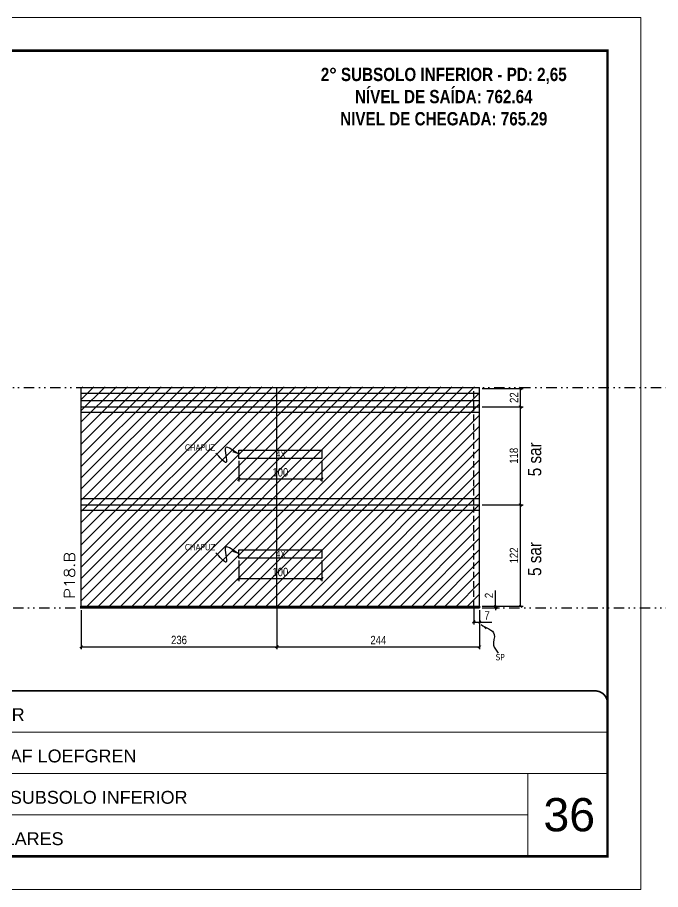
# Model space of a CAD drawing. Extents: x 13513 to 27878, y -21631 to 6985.
# Drawn here: x 19903 to 20677, y -3254 to -2204 of the extents above; entities that cross this region are included whole.
import ezdxf

# ---------------------------------------------------------------- set-up
doc = ezdxf.new("R2010")
doc.units = 0
for name, pattern in [('CONTINUO', [0]), ('DASHED', [0.75, 0.5, -0.25]), ('DIVIDE2', [0.625, 0.25, -0.125, 0, -0.125, 0, -0.125]), ('HIDDEN', [0.375, 0.25, -0.125])]:
    doc.linetypes.add(name, pattern=pattern)
for name, color, linetype, lineweight in [('CARIMBO', 255, 'Continuous', 9), ('Folhas', 255, 'Continuous', 9), ('Hachura', 251, 'Continuous', 9), ('SARRAFO DE PRESSAO', 251, 'DASHED', 9), ('Texto Seção', 7, 'Continuous', 15)]:
    doc.layers.add(name, color=color, linetype=linetype, lineweight=lineweight)
for name, color, linetype in [('COTA', 241, 'Continuous'), ('NOMENCLATURA', 7, 'Continuous'), ('Nível', 160, 'Continuous'), ('Painéis', 200, 'Continuous'), ('SARR_2.2x10', 60, 'Continuous'), ('SARR_2.2x7', 40, 'Continuous'), ('Sarrafo de Pressão', 42, 'HIDDEN'), ('texto', 7, 'Continuous')]:
    doc.layers.add(name, color=color, linetype=linetype)
doc.styles.add('ARIAL', font='arial.ttf')
doc.styles.add('ARIAL_NARROW', font='ARIALN.TTF', dxfattribs={"height": 0.2})
doc.styles.add('COTA TECNICA', font='techl___.ttf', dxfattribs={"height": 10})
doc.styles.add('COTA TECNICA-50', font='techl___.ttf', dxfattribs={"height": 10})
doc.styles.add('REGUA-120', font='ROMANS.shx', dxfattribs={"height": 15})
doc.styles.add('ROMANC', font='techb___.ttf', dxfattribs={"height": 2.5})
doc.styles.get("Standard").update_dxf_attribs({"font": 'arial.ttf'})
doc.styles.add('Tecnologia', font='')
doc.styles.get('Tecnologia').set_extended_font_data('Forgotten Futurist')
doc.dimstyles.new('COTA PAINEL-50', dxfattribs={"dimtxt": 10, "dimasz": 3, "dimexe": 3, "dimexo": 3, "dimgap": 3, "dimtad": 1, "dimdec": 1, "dimzin": 12, "dimdsep": 46, "dimtxsty": 'COTA TECNICA-50', "dimblk1": 'OBLIQUE', "dimblk2": 'OBLIQUE', "dimsah": 1, "dimcen": 0.9, "dimclrd": 4, "dimclre": 4, "dimclrt": 240, "dimadec": 1, "dimazin": 3, "dimtfac": 1, "dimtdec": 1, "dimtmove": 0, "dimatfit": 3, "dimfxl": 1, "dimtolj": 1, "dimtzin": 12, "dimarcsym": 0})
doc.dimstyles.new('PAINEL', dxfattribs={"dimtxt": 10, "dimasz": 3, "dimexe": 3, "dimexo": 3, "dimgap": 3, "dimtad": 1, "dimdec": 1, "dimzin": 12, "dimdsep": 46, "dimtxsty": 'COTA TECNICA', "dimblk1": 'OBLIQUE', "dimblk2": 'OBLIQUE', "dimsah": 1, "dimcen": 0.9, "dimclrd": 4, "dimclre": 4, "dimclrt": 240, "dimadec": 1, "dimazin": 3, "dimtfac": 1, "dimtdec": 1, "dimtmove": 0, "dimatfit": 3, "dimfxl": 1, "dimtolj": 1, "dimtzin": 12, "dimarcsym": 0})
doc.dimstyles.get("Standard").update_dxf_attribs({"dimtxt": 0.18, "dimasz": 0.18, "dimexe": 0.18, "dimexo": 0.0625, "dimgap": 0.09, "dimtad": 0, "dimtih": 1, "dimtoh": 1, "dimdec": 4, "dimzin": 0, "dimdsep": 46, "dimtxsty": 'Standard', "dimcen": 0.09, "dimadec": 0, "dimazin": 0, "dimtfac": 1, "dimtdec": 4, "dimtofl": 0, "dimtmove": 0, "dimatfit": 3, "dimfxl": 1, "dimtolj": 1, "dimtzin": 0, "dimarcsym": 0})

# ---------------------------------------------------------------- blocks, each defined once
blk = doc.blocks.new('9999999999')
at = {"color": 30, "linetype": 'CONTINUO'}
for p, q in [((98564.6, 34230.2), (98564.6, 34429.4)), ((98564.6, 34379.6), (99584, 34379.6)), ((98564.6, 34329.8), (99488, 34329.8)), ((99584, 34329.8), (99488, 34329.8)), ((99488, 34329.8), (99488, 34230.2)), ((98564.6, 34280), (99488, 34280))]:
    blk.add_line(p, q, dxfattribs=at)
at = {"color": 30, "linetype": 'CONTINUO', "const_width": 2}
blk.add_lwpolyline([(99584, 34230.2), (99584, 34414.4, 0.414214), (99569, 34429.4), (98229, 34429.4, 0.414214), (98214, 34414.4), (98214, 34245.2, 0.414214), (98229, 34230.2), (99584, 34230.2)], format="xyb", dxfattribs=at)
at = {"layer": 'Folhas'}
blk.add_lwpolyline([(98139, 34190.2), (99624, 34190.2), (99624, 35240.2), (98139, 35240.2)], close=True, dxfattribs=at)
at = {"layer": 'Folhas', "color": 30, "const_width": 3}
blk.add_lwpolyline([(98214, 34230.2), (99584, 34230.2), (99584, 35200.2), (98214, 35200.2)], close=True, dxfattribs=at)
at = {"color": 7, "linetype": 'Continuous', "ltscale": 5, "style": 'ARIAL'}
for s, height, p in [('SKR', 15.48, (98837.7, 34393.1)), ('LEAF LOEFGREN', 15.483, (98837.7, 34343.3)), ('2° SUBSOLO INFERIOR', 15.483, (98837.7, 34293.5)), ('NOVA SISTEMAS CONSTRUTIVOS', 11.059, (98263.2, 34267.2)), ('PILARES', 15.48, (98837.7, 34243.7))]:
    blk.add_text(s, height=height, dxfattribs=at).set_placement(p)
at = {"layer": 'Folhas', "color": 7, "style": 'Tecnologia', "width": 1.5}
for s, p in [('CLIENTE:', (98573.7, 34397.2)), ('OBRA:', (98573.7, 34347.3)), ('PAVIMENTO:', (98573.7, 34297.5)), ('PROJETO:', (98573.7, 34247.7))]:
    blk.add_text(s, height=14, dxfattribs=at).set_placement(p)
blk = doc.blocks.new('_Oblique')
at = {"color": 0, "linetype": 'ByBlock', "lineweight": -2}
blk.add_line((-0.5, -0.5), (0.5, 0.5), dxfattribs=at)
blk = doc.blocks.new('*D1855')
at = {"layer": 'COTA', "color": 4, "lineweight": -2, "transparency": 16777216}
for p, q in [((20452.5, -2915.6), (20452.5, -2934.8)), ((20459.5, -2917.6), (20459.5, -2934.8)), ((20452.5, -2931.8), (20459.5, -2931.8)), ((20459.5, -2931.8), (20474.2, -2931.8))]:
    blk.add_line(p, q, dxfattribs=at)
at = {"layer": 'Defpoints', "color": 0, "transparency": 16777216}
for p in [(20452.5, -2912.6), (20459.5, -2914.6), (20459.5, -2931.8)]:
    blk.add_point(p, dxfattribs=at)
at = {"layer": 'COTA', "color": 4, "lineweight": -2, "transparency": 16777216, "xscale": 3, "yscale": 3, "zscale": 3, "rotation": 180}
blk.add_blockref('_Oblique', (20452.5, -2931.8), dxfattribs=at)
at = {"layer": 'COTA', "color": 4, "lineweight": -2, "transparency": 16777216, "xscale": 3, "yscale": 3, "zscale": 3}
blk.add_blockref('_Oblique', (20459.5, -2931.8), dxfattribs=at)
at = {"layer": 'COTA', "color": 240, "transparency": 16777216, "insert": (20468.4, -2923.8), "char_height": 10, "attachment_point": 5, "style": 'COTA TECNICA-50'}
blk.add_mtext('\\A1;7', dxfattribs=at)
blk = doc.blocks.new('*D1856')
at = {"layer": 'COTA', "color": 4, "lineweight": -2, "transparency": 16777216}
for p, q in [((20478.7, -2912.6), (20478.7, -2893.8)), ((20462.5, -2912.6), (20481.7, -2912.6)), ((20462.5, -2914.6), (20481.7, -2914.6)), ((20478.7, -2914.6), (20478.7, -2912.6)), ((20478.7, -2914.6), (20478.7, -2917.6))]:
    blk.add_line(p, q, dxfattribs=at)
at = {"layer": 'Defpoints', "color": 0, "transparency": 16777216}
for p in [(20459.5, -2912.6), (20459.5, -2914.6), (20478.7, -2914.6)]:
    blk.add_point(p, dxfattribs=at)
at = {"layer": 'COTA', "color": 4, "lineweight": -2, "transparency": 16777216, "xscale": 3, "yscale": 3, "zscale": 3}
for p, rotation in [((20478.7, -2912.6), 270), ((20478.7, -2914.6), 90)]:
    blk.add_blockref('_Oblique', p, dxfattribs=dict(at, rotation=rotation))
at = {"layer": 'COTA', "color": 240, "transparency": 16777216, "insert": (20470.7, -2899.8), "char_height": 10, "attachment_point": 5, "rotation": 90, "style": 'COTA TECNICA-50'}
blk.add_mtext('\\A1;2', dxfattribs=at)
blk = doc.blocks.new('*D1857')
at = {"layer": 'COTA', "color": 4, "lineweight": -2, "transparency": 16777216}
for p, q in [((20462.5, -2672.6), (20511.9, -2672.6)), ((20508.9, -2790.6), (20508.9, -2672.6)), ((20462.5, -2790.6), (20511.9, -2790.6))]:
    blk.add_line(p, q, dxfattribs=at)
at = {"layer": 'Defpoints', "color": 0, "transparency": 16777216}
for p in [(20459.5, -2672.6), (20508.9, -2672.6), (20459.5, -2790.6)]:
    blk.add_point(p, dxfattribs=at)
at = {"layer": 'COTA', "color": 4, "lineweight": -2, "transparency": 16777216, "xscale": 3, "yscale": 3, "zscale": 3}
for p, rotation in [((20508.9, -2672.6), 90), ((20508.9, -2790.6), 270)]:
    blk.add_blockref('_Oblique', p, dxfattribs=dict(at, rotation=rotation))
at = {"layer": 'COTA', "color": 240, "transparency": 16777216, "insert": (20500.8, -2731.6), "char_height": 10, "attachment_point": 5, "rotation": 90, "style": 'COTA TECNICA-50'}
blk.add_mtext('\\A1;118', dxfattribs=at)
blk = doc.blocks.new('*D1858')
at = {"layer": 'COTA', "color": 4, "lineweight": -2, "transparency": 16777216}
for p, q in [((20462.5, -2790.6), (20511.9, -2790.6)), ((20508.9, -2912.6), (20508.9, -2790.6)), ((20462.5, -2912.6), (20511.9, -2912.6))]:
    blk.add_line(p, q, dxfattribs=at)
at = {"layer": 'Defpoints', "color": 0, "transparency": 16777216}
for p in [(20459.5, -2790.6), (20508.9, -2790.6), (20459.5, -2912.6)]:
    blk.add_point(p, dxfattribs=at)
at = {"layer": 'COTA', "color": 4, "lineweight": -2, "transparency": 16777216, "xscale": 3, "yscale": 3, "zscale": 3}
for p, rotation in [((20508.9, -2790.6), 90), ((20508.9, -2912.6), 270)]:
    blk.add_blockref('_Oblique', p, dxfattribs=dict(at, rotation=rotation))
at = {"layer": 'COTA', "color": 240, "transparency": 16777216, "insert": (20500.8, -2851.6), "char_height": 10, "attachment_point": 5, "rotation": 90, "style": 'COTA TECNICA'}
blk.add_mtext('\\A1;122', dxfattribs=at)
blk = doc.blocks.new('*D1862')
at = {"layer": 'COTA', "color": 4, "linetype": 'ByBlock', "lineweight": -2, "transparency": 16777216}
for p, q in [((20169.5, -2857.7), (20169.5, -2882.7)), ((20269.5, -2857.7), (20269.5, -2882.7)), ((20269.5, -2879.7), (20169.5, -2879.7))]:
    blk.add_line(p, q, dxfattribs=at)
at = {"layer": 'Defpoints', "color": 0, "linetype": 'ByBlock', "transparency": 16777216}
for p in [(20169.5, -2854.7), (20269.5, -2854.7), (20169.5, -2879.7)]:
    blk.add_point(p, dxfattribs=at)
at = {"layer": 'COTA', "color": 4, "linetype": 'ByBlock', "lineweight": -2, "transparency": 16777216, "xscale": 3, "yscale": 3, "zscale": 3, "rotation": 180}
blk.add_blockref('_Oblique', (20169.5, -2879.7), dxfattribs=at)
at = {"layer": 'COTA', "color": 4, "linetype": 'ByBlock', "lineweight": -2, "transparency": 16777216, "xscale": 3, "yscale": 3, "zscale": 3}
blk.add_blockref('_Oblique', (20269.5, -2879.7), dxfattribs=at)
at = {"layer": 'COTA', "color": 240, "linetype": 'ByBlock', "transparency": 16777216, "insert": (20219.5, -2871.6), "char_height": 10, "attachment_point": 5, "style": 'COTA TECNICA'}
blk.add_mtext('\\A1;100', dxfattribs=at)
blk = doc.blocks.new('*D1863')
at = {"layer": 'COTA', "color": 4, "linetype": 'ByBlock', "lineweight": -2, "transparency": 16777216}
for p, q in [((20169.5, -2737.7), (20169.5, -2762.7)), ((20269.5, -2737.7), (20269.5, -2762.7)), ((20269.5, -2759.7), (20169.5, -2759.7))]:
    blk.add_line(p, q, dxfattribs=at)
at = {"layer": 'Defpoints', "color": 0, "linetype": 'ByBlock', "transparency": 16777216}
for p in [(20169.5, -2734.7), (20269.5, -2734.7), (20169.5, -2759.7)]:
    blk.add_point(p, dxfattribs=at)
at = {"layer": 'COTA', "color": 4, "linetype": 'ByBlock', "lineweight": -2, "transparency": 16777216, "xscale": 3, "yscale": 3, "zscale": 3, "rotation": 180}
blk.add_blockref('_Oblique', (20169.5, -2759.7), dxfattribs=at)
at = {"layer": 'COTA', "color": 4, "linetype": 'ByBlock', "lineweight": -2, "transparency": 16777216, "xscale": 3, "yscale": 3, "zscale": 3}
blk.add_blockref('_Oblique', (20269.5, -2759.7), dxfattribs=at)
at = {"layer": 'COTA', "color": 240, "linetype": 'ByBlock', "transparency": 16777216, "insert": (20219.5, -2751.6), "char_height": 10, "attachment_point": 5, "style": 'COTA TECNICA'}
blk.add_mtext('\\A1;100', dxfattribs=at)
blk = doc.blocks.new('*D1864')
at = {"layer": 'COTA', "color": 4, "lineweight": -2, "transparency": 16777216}
for p, q in [((19979.5, -2917.6), (19979.5, -2964.6)), ((20215.5, -2915.6), (20215.5, -2964.6)), ((19979.5, -2961.6), (20215.5, -2961.6))]:
    blk.add_line(p, q, dxfattribs=at)
at = {"layer": 'Defpoints', "color": 0, "transparency": 16777216}
for p in [(19979.5, -2914.6), (20215.5, -2912.6), (20215.5, -2961.6)]:
    blk.add_point(p, dxfattribs=at)
at = {"layer": 'COTA', "color": 4, "lineweight": -2, "transparency": 16777216, "xscale": 3, "yscale": 3, "zscale": 3, "rotation": 180}
blk.add_blockref('_Oblique', (19979.5, -2961.6), dxfattribs=at)
at = {"layer": 'COTA', "color": 4, "lineweight": -2, "transparency": 16777216, "xscale": 3, "yscale": 3, "zscale": 3}
blk.add_blockref('_Oblique', (20215.5, -2961.6), dxfattribs=at)
at = {"layer": 'COTA', "color": 240, "transparency": 16777216, "insert": (20097.5, -2953.4), "char_height": 10, "attachment_point": 5, "style": 'COTA TECNICA'}
blk.add_mtext('\\A1;236', dxfattribs=at)
blk = doc.blocks.new('*D1865')
at = {"layer": 'COTA', "color": 4, "lineweight": -2, "transparency": 16777216}
for p, q in [((20215.5, -2915.6), (20215.5, -2964.6)), ((20459.5, -2917.6), (20459.5, -2964.6)), ((20215.5, -2961.6), (20459.5, -2961.6))]:
    blk.add_line(p, q, dxfattribs=at)
at = {"layer": 'Defpoints', "color": 0, "transparency": 16777216}
for p in [(20215.5, -2912.6), (20459.5, -2914.6), (20459.5, -2961.6)]:
    blk.add_point(p, dxfattribs=at)
at = {"layer": 'COTA', "color": 4, "lineweight": -2, "transparency": 16777216, "xscale": 3, "yscale": 3, "zscale": 3, "rotation": 180}
blk.add_blockref('_Oblique', (20215.5, -2961.6), dxfattribs=at)
at = {"layer": 'COTA', "color": 4, "lineweight": -2, "transparency": 16777216, "xscale": 3, "yscale": 3, "zscale": 3}
blk.add_blockref('_Oblique', (20459.5, -2961.6), dxfattribs=at)
at = {"layer": 'COTA', "color": 240, "transparency": 16777216, "insert": (20337.5, -2953.5), "char_height": 10, "attachment_point": 5, "style": 'COTA TECNICA'}
blk.add_mtext('\\A1;244', dxfattribs=at)
blk = doc.blocks.new('*D1878')
at = {"layer": 'COTA', "color": 4, "lineweight": -2, "transparency": 16777216}
for p, q in [((20462.5, -2650.6), (20511.9, -2650.6)), ((20508.9, -2672.6), (20508.9, -2650.6)), ((20462.5, -2672.6), (20511.9, -2672.6))]:
    blk.add_line(p, q, dxfattribs=at)
at = {"layer": 'Defpoints', "color": 0, "transparency": 16777216}
for p in [(20459.5, -2650.6), (20508.9, -2650.6), (20459.5, -2672.6)]:
    blk.add_point(p, dxfattribs=at)
at = {"layer": 'COTA', "color": 4, "lineweight": -2, "transparency": 16777216, "xscale": 3, "yscale": 3, "zscale": 3}
for p, rotation in [((20508.9, -2650.6), 90), ((20508.9, -2672.6), 270)]:
    blk.add_blockref('_Oblique', p, dxfattribs=dict(at, rotation=rotation))
at = {"layer": 'COTA', "color": 240, "transparency": 16777216, "insert": (20500.9, -2661.6), "char_height": 10, "attachment_point": 5, "rotation": 90, "style": 'COTA TECNICA'}
blk.add_mtext('\\A1;22', dxfattribs=at)

msp = doc.modelspace()

# ---------------------------------------------------------------- hatches: boundary and pattern name
at = {"layer": 'Hachura', "linetype": 'ByBlock'}
h = msp.add_hatch(dxfattribs=at)
h.set_pattern_fill('ANSI31', color=256, scale=3)
h.paths.add_polyline_path([(19585.15, -2790.59), (19585.15, -2730.59), (19540.15, -2730.59), (19540.15, -2737.59), (19513.15, -2737.59), (19513.15, -2730.59), (19375.15, -2730.59), (19375.15, -2737.59), (19341.15, -2737.59), (19341.15, -2790.59)])
h.paths.add_polyline_path([(19798.15, -2790.59), (19798.15, -2730.59), (19585.15, -2730.59), (19585.15, -2790.59)])
h.paths.add_polyline_path([(19798.15, -2912.59), (19798.15, -2790.59), (19585.15, -2790.59), (19585.15, -2912.59)])
h.paths.add_polyline_path([(19585.15, -2912.59), (19585.15, -2790.59), (19341.15, -2790.59), (19341.15, -2912.59)])
h.paths.add_polyline_path([(19979.49, -2790.59), (19979.49, -2912.59), (20215.49, -2912.59), (20215.49, -2790.59)])
h.paths.add_polyline_path([(20215.49, -2790.59), (20215.49, -2672.59), (19979.49, -2672.59), (19979.49, -2790.59)])
h.paths.add_polyline_path([(20215.49, -2672.59), (20215.49, -2648.59), (19979.49, -2648.59), (19979.49, -2672.59)])
h.paths.add_polyline_path([(20459.49, -2672.59), (20459.49, -2648.59), (20215.49, -2648.59), (20215.49, -2672.59)])
h.paths.add_polyline_path([(20459.49, -2790.59), (20459.49, -2672.59), (20215.49, -2672.59), (20215.49, -2790.59)])
h.paths.add_polyline_path([(20215.49, -2790.59), (20215.49, -2912.59), (20459.49, -2912.59), (20459.49, -2790.59)])

# ---------------------------------------------------------------- linework, layer by layer
at = {"layer": 'Nível', "color": 4, "linetype": 'DIVIDE2', "ltscale": 50}
for p, q in [((17583.47, -2649.59), (21417.65, -2649.59)), ((13513.27, -2914.59), (21517.65, -2914.59))]:
    msp.add_line(p, q, dxfattribs=at)
at = {"layer": 'Painéis'}
for p, q in [((19979.49, -2649.59), (19979.49, -2914.59)), ((19979.49, -2649.59), (20459.49, -2649.59)), ((20215.49, -2914.59), (20215.49, -2649.59)), ((20459.49, -2914.59), (20459.49, -2649.59)), ((19979.49, -2672.59), (20459.49, -2672.59)), ((19979.49, -2790.59), (20459.49, -2790.59)), ((19979.49, -2914.59), (20459.49, -2914.59))]:
    msp.add_line(p, q, dxfattribs=at)
msp.add_lwpolyline([(19979.49, -2912.59), (20459.49, -2912.59), (20459.49, -2914.59), (19979.49, -2914.59)], close=True, dxfattribs=at)
at = {"layer": 'SARR_2.2x10'}
for points in [[(20169.49, -2724.75), (20269.49, -2724.75), (20269.49, -2734.75), (20169.49, -2734.75)], [(20169.49, -2844.75), (20269.49, -2844.75), (20269.49, -2854.75), (20169.49, -2854.75)]]:
    msp.add_lwpolyline(points, close=True, dxfattribs=at)
at = {"layer": 'SARR_2.2x7'}
for p, q in [((20215.49, -2656.58), (19979.49, -2656.58)), ((20215.49, -2665.6), (19979.49, -2665.6)), ((20459.49, -2656.58), (20215.49, -2656.58)), ((20459.49, -2665.6), (20215.49, -2665.6)), ((20215.49, -2679.59), (19979.49, -2679.59)), ((20459.49, -2679.59), (20215.49, -2679.59)), ((20215.49, -2783.59), (19979.49, -2783.59)), ((20459.49, -2783.59), (20215.49, -2783.59)), ((20215.49, -2797.59), (19979.49, -2797.59)), ((20459.49, -2797.59), (20215.49, -2797.59))]:
    msp.add_line(p, q, dxfattribs=at)
at = {"layer": 'Sarrafo de Pressão', "ltscale": 30}
for p, q in [((20452.49, -2672.59), (20452.49, -2649.59)), ((20452.49, -2790.59), (20452.49, -2672.59)), ((20452.49, -2912.59), (20452.49, -2790.59))]:
    msp.add_line(p, q, dxfattribs=at)

# ---------------------------------------------------------------- block references
at = {"layer": 'SARRAFO DE PRESSAO', "color": 6, "linetype": 'ByBlock'}
msp.add_blockref('9999999999', (-78970.51, -37444.08), dxfattribs=at)

# ---------------------------------------------------------------- texts
at = {"layer": 'CARIMBO', "style": 'ARIAL'}
msp.add_text('36', height=40, dxfattribs=at).set_placement((20536.33, -3183.73))
at = {"layer": 'NOMENCLATURA', "style": 'ARIAL_NARROW'}
for p in [(20533.73, -2756.27), (20533.73, -2876.27)]:
    msp.add_text('5 sar', height=16, rotation=90, dxfattribs=at).set_placement(p)
at = {"layer": 'NOMENCLATURA', "color": 2, "insert": (20416.31, -2237.81), "char_height": 16, "attachment_point": 2, "style": 'ROMANC'}
msp.add_mtext_dynamic_manual_height_columns('\\P2° SUBSOLO INFERIOR - PD: 2,65\\PNÍVEL DE SAÍDA: 762.64\\PNIVEL DE CHEGADA: 765.29', width=432.3511, gutter_width=1, heights=[0], dxfattribs=at)
at = {"layer": 'texto', "color": 0, "char_height": 7.5, "attachment_point": 5}
for s, insert in [('{\\fTahoma|b0|i0|c0|p34;\\C4;CHAPUZ}', (20122.94, -2721.73)), ('{\\fTahoma|b0|i0|c0|p34;\\C4;4X}', (20219.88, -2730.04)), ('{\\fTahoma|b0|i0|c0|p34;\\C4;CHAPUZ}', (20122.94, -2841.73)), ('{\\fTahoma|b0|i0|c0|p34;\\C4;4X}', (20219.88, -2850.04)), ('{\\fTahoma|b0|i0|c0|p34;\\C4;SP}', (20484.26, -2974.08))]:
    msp.add_mtext(s, dxfattribs=dict(at, insert=insert))
at = {"layer": 'Texto Seção', "style": 'REGUA-120', "width": 1.1}
msp.add_text('P18.B', height=13, rotation=90, dxfattribs=at).set_placement((19972.24, -2903.83))

# ---------------------------------------------------------------- dimensions: what is measured, and where the dimension line sits
at = {"layer": 'COTA'}
for base, p1, p2, dimstyle, picture, middle in [((20508.85, -2650.59), (20459.49, -2672.59), (20459.49, -2650.59), 'PAINEL', '*D1878', (20500.85, -2661.59)), ((20508.85, -2672.59), (20459.49, -2790.59), (20459.49, -2672.59), 'COTA PAINEL-50', '*D1857', (20500.76, -2731.59)), ((20508.85, -2790.59), (20459.49, -2912.59), (20459.49, -2790.59), 'PAINEL', '*D1858', (20500.8, -2851.59))]:
    dim = msp.add_linear_dim(base=base, p1=p1, p2=p2, angle=90, dimstyle=dimstyle, dxfattribs=at)
    dim.commit()
    dim.dimension.update_dxf_attribs({"geometry": picture, "text_midpoint": middle})
at = {"layer": 'COTA', "linetype": 'ByBlock'}
for base, p1, p2, picture, middle in [((20169.49, -2759.67), (20269.49, -2734.75), (20169.49, -2734.75), '*D1863', (20219.49, -2751.57)), ((20169.49, -2879.67), (20269.49, -2854.75), (20169.49, -2854.75), '*D1862', (20219.49, -2871.57))]:
    dim = msp.add_linear_dim(base=base, p1=p1, p2=p2, dimstyle='PAINEL', dxfattribs=at)
    dim.commit()
    dim.dimension.update_dxf_attribs({"geometry": picture, "text_midpoint": middle})
at = {"layer": 'COTA'}
dim = msp.add_linear_dim(base=(20478.74, -2914.59), p1=(20459.49, -2912.59), p2=(20459.49, -2914.59), angle=90, dimstyle='COTA PAINEL-50', dxfattribs=at)
dim.commit()
dim.dimension.update_dxf_attribs({"geometry": '*D1856', "text_midpoint": (20478.74, -2899.84), "dimtype": 160})
for base, p1, p2, dimstyle, picture, middle in [((20215.49, -2961.62), (19979.49, -2914.59), (20215.49, -2912.59), 'PAINEL', '*D1864', (20097.49, -2953.4)), ((20459.49, -2931.83), (20452.49, -2912.59), (20459.49, -2914.59), 'COTA PAINEL-50', '*D1855', (20468.35, -2923.76))]:
    dim = msp.add_linear_dim(base=base, p1=p1, p2=p2, dimstyle=dimstyle, dxfattribs=at)
    dim.commit()
    dim.dimension.update_dxf_attribs({"geometry": picture, "text_midpoint": middle})
dim = msp.add_linear_dim(base=(20459.49, -2961.62), p1=(20215.49, -2912.59), p2=(20459.49, -2914.59), dimstyle='PAINEL', override={"dimtmove": 1}, dxfattribs=at)
dim.commit()
dim.dimension.update_dxf_attribs({"geometry": '*D1865', "text_midpoint": (20337.49, -2953.55)})

# ---------------------------------------------------------------- leaders
at = {"layer": 'COTA', "path_type": 1}
for points in [[(20169.49, -2729.75), (20153.7, -2721.73), (20154.29, -2739.6), (20141.85, -2728.46)], [(20169.49, -2849.75), (20153.7, -2841.73), (20154.29, -2859.6), (20141.85, -2848.46)], [(20461.32, -2934.77), (20477.1, -2946.61), (20476.18, -2959.61), (20481.73, -2969.39)]]:
    msp.add_leader(points, dimstyle='Standard', override={"dimasz": 8}, dxfattribs=at)

doc.saveas('drawing.dxf')
